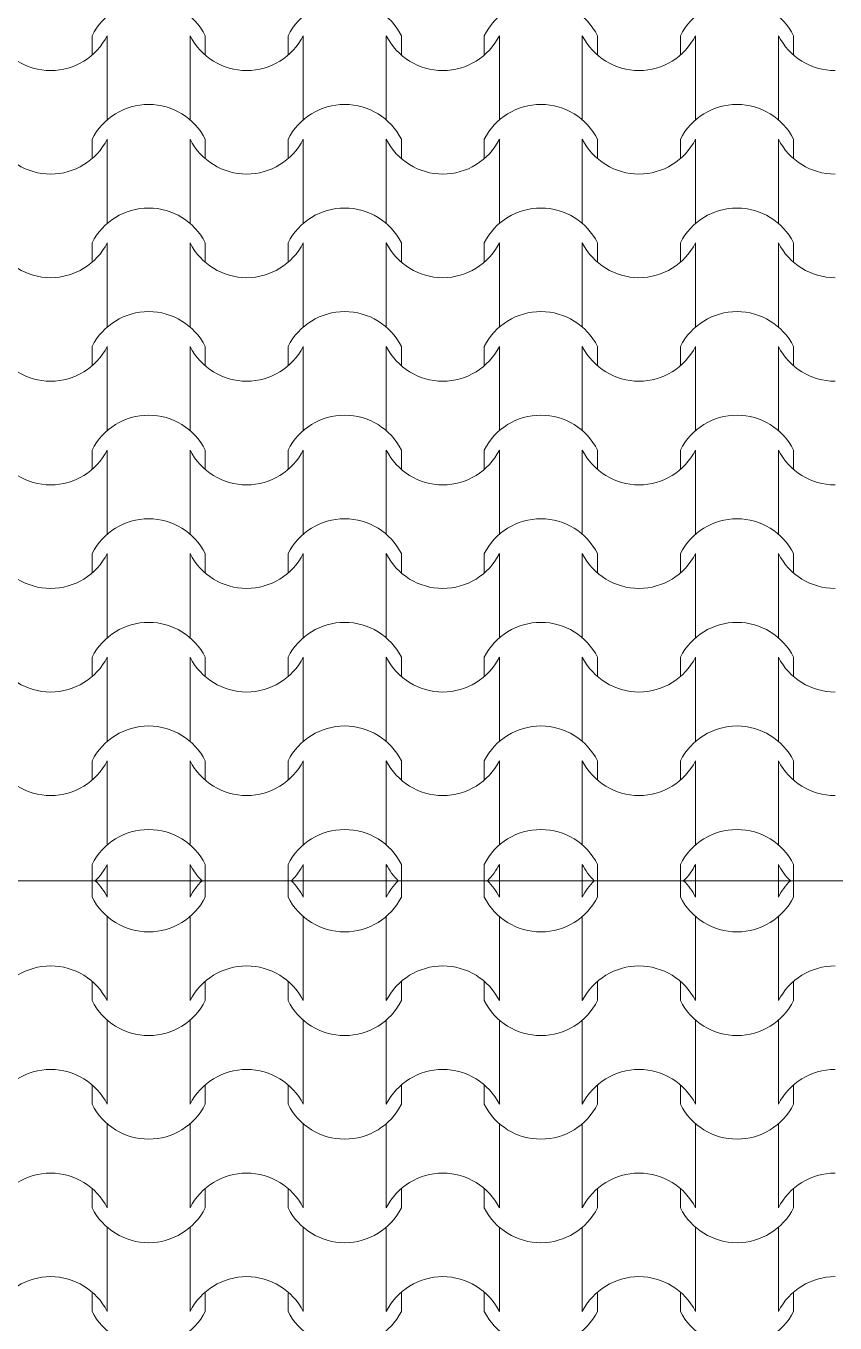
# Model space of a CAD drawing. Header units: feet. Extents: x 2791058 to 2855058, y -67651 to -26651.
# Drawn here: x 2823662 to 2826009, y -51507 to -47742 of the extents above; entities that cross this region are included whole.
import ezdxf

# ---------------------------------------------------------------- set-up
doc = ezdxf.new("R2010")
doc.units = ezdxf.units.FT
doc.header["$MEASUREMENT"] = 0
doc.layers.add('Structural - Bearing_Pen_No__1', color=7, linetype='Continuous', lineweight=0)
doc.layers.add('Structural - Bearing_Pen_No__62', color=7, linetype='Continuous', lineweight=0, true_color=0xaaaaaa)
doc.layers.add('Structural - Bearing_Pen_No__82', color=7, linetype='Continuous', lineweight=0, true_color=0xaaaaaa)

# ---------------------------------------------------------------- blocks, each defined once
blk = doc.blocks.new('*X5', base_point=(2247653.8, -76425))
at = {"layer": 'Structural - Bearing_Pen_No__62', "color": 253, "linetype": 'Continuous', "lineweight": 0, "true_color": 0xaaaaaa}
for p, q in [((2823853.6, -47826), (2823853.6, -47769.9)), ((2823897.6, -47891.9), (2823897.6, -47769.9)), ((2824138.1, -47891.9), (2824138.1, -47769.9)), ((2824182.1, -47826), (2824182.1, -47769.9)), ((2824422.6, -47826), (2824422.6, -47769.9)), ((2824466.6, -47891.9), (2824466.6, -47769.9)), ((2824707.1, -47891.9), (2824707.1, -47769.9)), ((2824751.1, -47826), (2824751.1, -47769.9)), ((2824991.6, -47826), (2824991.6, -47769.9)), ((2825035.6, -47891.9), (2825035.6, -47769.9)), ((2825276, -47891.9), (2825276, -47769.9)), ((2825320, -47826), (2825320, -47769.9)), ((2825560.5, -47826), (2825560.5, -47769.9)), ((2825604.5, -47891.9), (2825604.5, -47769.9)), ((2825845, -47891.9), (2825845, -47769.9)), ((2825889, -47826), (2825889, -47769.9)), ((2823897.6, -48013.8), (2823897.6, -47891.9)), ((2824138.1, -48013.8), (2824138.1, -47891.9)), ((2824466.6, -48013.8), (2824466.6, -47891.9)), ((2824707.1, -48013.8), (2824707.1, -47891.9)), ((2825035.6, -48013.8), (2825035.6, -47891.9)), ((2825276, -48013.8), (2825276, -47891.9)), ((2825604.5, -48013.8), (2825604.5, -47891.9)), ((2825845, -48013.8), (2825845, -47891.9)), ((2823853.6, -48126.7), (2823853.6, -48070.6)), ((2823897.6, -48192.6), (2823897.6, -48070.6)), ((2824138.1, -48192.6), (2824138.1, -48070.6)), ((2824182.1, -48126.7), (2824182.1, -48070.6)), ((2824422.6, -48126.7), (2824422.6, -48070.6)), ((2824466.6, -48192.6), (2824466.6, -48070.6)), ((2824707.1, -48192.6), (2824707.1, -48070.6)), ((2824751.1, -48126.7), (2824751.1, -48070.6)), ((2824991.6, -48126.7), (2824991.6, -48070.6)), ((2825035.6, -48192.6), (2825035.6, -48070.6)), ((2825276, -48192.6), (2825276, -48070.6)), ((2825320, -48126.7), (2825320, -48070.6)), ((2825560.5, -48126.7), (2825560.5, -48070.6)), ((2825604.5, -48192.6), (2825604.5, -48070.6)), ((2825845, -48192.6), (2825845, -48070.6)), ((2825889, -48126.7), (2825889, -48070.6)), ((2823897.6, -48314.5), (2823897.6, -48192.6)), ((2824138.1, -48314.5), (2824138.1, -48192.6)), ((2824466.6, -48314.5), (2824466.6, -48192.6)), ((2824707.1, -48314.5), (2824707.1, -48192.6)), ((2825035.6, -48314.5), (2825035.6, -48192.6)), ((2825276, -48314.5), (2825276, -48192.6)), ((2825604.5, -48314.5), (2825604.5, -48192.6)), ((2825845, -48314.5), (2825845, -48192.6)), ((2823853.6, -48427.4), (2823853.6, -48371.3)), ((2823897.6, -48493.2), (2823897.6, -48371.3)), ((2824138.1, -48493.2), (2824138.1, -48371.3)), ((2824182.1, -48427.4), (2824182.1, -48371.3)), ((2824422.6, -48427.4), (2824422.6, -48371.3)), ((2824466.6, -48493.2), (2824466.6, -48371.3)), ((2824707.1, -48493.2), (2824707.1, -48371.3)), ((2824751.1, -48427.4), (2824751.1, -48371.3)), ((2824991.6, -48427.4), (2824991.6, -48371.3)), ((2825035.6, -48493.2), (2825035.6, -48371.3)), ((2825276, -48493.2), (2825276, -48371.3)), ((2825320, -48427.4), (2825320, -48371.3)), ((2825560.5, -48427.4), (2825560.5, -48371.3)), ((2825604.5, -48493.2), (2825604.5, -48371.3)), ((2825845, -48493.2), (2825845, -48371.3)), ((2825889, -48427.4), (2825889, -48371.3)), ((2823897.6, -48615.2), (2823897.6, -48493.2)), ((2824138.1, -48615.2), (2824138.1, -48493.2)), ((2824466.6, -48615.2), (2824466.6, -48493.2)), ((2824707.1, -48615.2), (2824707.1, -48493.2)), ((2825035.6, -48615.2), (2825035.6, -48493.2)), ((2825276, -48615.2), (2825276, -48493.2)), ((2825604.5, -48615.2), (2825604.5, -48493.2)), ((2825845, -48615.2), (2825845, -48493.2)), ((2823853.6, -48728), (2823853.6, -48672)), ((2823897.6, -48793.9), (2823897.6, -48672)), ((2824138.1, -48793.9), (2824138.1, -48672)), ((2824182.1, -48728), (2824182.1, -48672)), ((2824422.6, -48728), (2824422.6, -48672)), ((2824466.6, -48793.9), (2824466.6, -48672)), ((2824707.1, -48793.9), (2824707.1, -48672)), ((2824751.1, -48728), (2824751.1, -48672)), ((2824991.6, -48728), (2824991.6, -48672)), ((2825035.6, -48793.9), (2825035.6, -48672)), ((2825276, -48793.9), (2825276, -48672)), ((2825320, -48728), (2825320, -48672)), ((2825560.5, -48728), (2825560.5, -48672)), ((2825604.5, -48793.9), (2825604.5, -48672)), ((2825845, -48793.9), (2825845, -48672)), ((2825889, -48728), (2825889, -48672)), ((2823897.6, -48915.8), (2823897.6, -48793.9)), ((2824138.1, -48915.8), (2824138.1, -48793.9)), ((2824466.6, -48915.8), (2824466.6, -48793.9)), ((2824707.1, -48915.8), (2824707.1, -48793.9)), ((2825035.6, -48915.8), (2825035.6, -48793.9)), ((2825276, -48915.8), (2825276, -48793.9)), ((2825604.5, -48915.8), (2825604.5, -48793.9)), ((2825845, -48915.8), (2825845, -48793.9)), ((2823853.6, -49028.7), (2823853.6, -48972.6)), ((2823897.6, -49094.6), (2823897.6, -48972.6)), ((2824138.1, -49094.6), (2824138.1, -48972.6)), ((2824182.1, -49028.7), (2824182.1, -48972.6)), ((2824422.6, -49028.7), (2824422.6, -48972.6)), ((2824466.6, -49094.6), (2824466.6, -48972.6)), ((2824707.1, -49094.6), (2824707.1, -48972.6)), ((2824751.1, -49028.7), (2824751.1, -48972.6)), ((2824991.6, -49028.7), (2824991.6, -48972.6)), ((2825035.6, -49094.6), (2825035.6, -48972.6)), ((2825276, -49094.6), (2825276, -48972.6)), ((2825320, -49028.7), (2825320, -48972.6)), ((2825560.5, -49028.7), (2825560.5, -48972.6)), ((2825604.5, -49094.6), (2825604.5, -48972.6)), ((2825845, -49094.6), (2825845, -48972.6)), ((2825889, -49028.7), (2825889, -48972.6)), ((2823897.6, -49216.5), (2823897.6, -49094.6)), ((2824138.1, -49216.5), (2824138.1, -49094.6)), ((2824466.6, -49216.5), (2824466.6, -49094.6)), ((2824707.1, -49216.5), (2824707.1, -49094.6)), ((2825035.6, -49216.5), (2825035.6, -49094.6)), ((2825276, -49216.5), (2825276, -49094.6)), ((2825604.5, -49216.5), (2825604.5, -49094.6)), ((2825845, -49216.5), (2825845, -49094.6)), ((2823853.6, -49329.4), (2823853.6, -49273.3)), ((2823897.6, -49395.2), (2823897.6, -49273.3)), ((2824138.1, -49395.2), (2824138.1, -49273.3)), ((2824182.1, -49329.4), (2824182.1, -49273.3)), ((2824422.6, -49329.4), (2824422.6, -49273.3)), ((2824466.6, -49395.2), (2824466.6, -49273.3)), ((2824707.1, -49395.2), (2824707.1, -49273.3)), ((2824751.1, -49329.4), (2824751.1, -49273.3)), ((2824991.6, -49329.4), (2824991.6, -49273.3)), ((2825035.6, -49395.2), (2825035.6, -49273.3)), ((2825276, -49395.2), (2825276, -49273.3)), ((2825320, -49329.4), (2825320, -49273.3)), ((2825560.5, -49329.4), (2825560.5, -49273.3)), ((2825604.5, -49395.2), (2825604.5, -49273.3)), ((2825845, -49395.2), (2825845, -49273.3)), ((2825889, -49329.4), (2825889, -49273.3)), ((2823897.6, -49517.2), (2823897.6, -49395.2)), ((2824138.1, -49517.2), (2824138.1, -49395.2)), ((2824466.6, -49517.2), (2824466.6, -49395.2)), ((2824707.1, -49517.2), (2824707.1, -49395.2)), ((2825035.6, -49517.2), (2825035.6, -49395.2)), ((2825276, -49517.2), (2825276, -49395.2)), ((2825604.5, -49517.2), (2825604.5, -49395.2)), ((2825845, -49517.2), (2825845, -49395.2)), ((2823853.6, -49630), (2823853.6, -49574)), ((2823897.6, -49695.9), (2823897.6, -49574)), ((2824138.1, -49695.9), (2824138.1, -49574)), ((2824182.1, -49630), (2824182.1, -49574)), ((2824422.6, -49630), (2824422.6, -49574)), ((2824466.6, -49695.9), (2824466.6, -49574)), ((2824707.1, -49695.9), (2824707.1, -49574)), ((2824751.1, -49630), (2824751.1, -49574)), ((2824991.6, -49630), (2824991.6, -49574)), ((2825035.6, -49695.9), (2825035.6, -49574)), ((2825276, -49695.9), (2825276, -49574)), ((2825320, -49630), (2825320, -49574)), ((2825560.5, -49630), (2825560.5, -49574)), ((2825604.5, -49695.9), (2825604.5, -49574)), ((2825845, -49695.9), (2825845, -49574)), ((2825889, -49630), (2825889, -49574)), ((2823897.6, -49817.9), (2823897.6, -49695.9)), ((2824138.1, -49817.9), (2824138.1, -49695.9)), ((2824466.6, -49817.9), (2824466.6, -49695.9)), ((2824707.1, -49817.9), (2824707.1, -49695.9)), ((2825035.6, -49817.9), (2825035.6, -49695.9)), ((2825276, -49817.9), (2825276, -49695.9)), ((2825604.5, -49817.9), (2825604.5, -49695.9)), ((2825845, -49817.9), (2825845, -49695.9)), ((2823853.6, -49930.7), (2823853.6, -49874.7)), ((2823897.6, -49996.6), (2823897.6, -49874.7)), ((2824138.1, -49996.6), (2824138.1, -49874.7)), ((2824182.1, -49930.7), (2824182.1, -49874.7)), ((2824422.6, -49930.7), (2824422.6, -49874.7)), ((2824466.6, -49996.6), (2824466.6, -49874.7)), ((2824707.1, -49996.6), (2824707.1, -49874.7)), ((2824751.1, -49930.7), (2824751.1, -49874.7)), ((2824991.6, -49930.7), (2824991.6, -49874.7)), ((2825035.6, -49996.6), (2825035.6, -49874.7)), ((2825276, -49996.6), (2825276, -49874.7)), ((2825320, -49930.7), (2825320, -49874.7)), ((2825560.5, -49930.7), (2825560.5, -49874.7)), ((2825604.5, -49996.6), (2825604.5, -49874.7)), ((2825845, -49996.6), (2825845, -49874.7)), ((2825889, -49930.7), (2825889, -49874.7)), ((2823897.6, -50118.5), (2823897.6, -49996.6)), ((2824138.1, -50118.5), (2824138.1, -49996.6)), ((2824466.6, -50118.5), (2824466.6, -49996.6)), ((2824707.1, -50118.5), (2824707.1, -49996.6)), ((2825035.6, -50118.5), (2825035.6, -49996.6)), ((2825276, -50118.5), (2825276, -49996.6)), ((2825604.5, -50118.5), (2825604.5, -49996.6)), ((2825845, -50118.5), (2825845, -49996.6)), ((2823853.6, -50222.7), (2823853.6, -50175.3)), ((2823897.6, -50222.7), (2823897.6, -50175.3)), ((2824138.1, -50222.7), (2824138.1, -50175.3)), ((2824182.1, -50222.7), (2824182.1, -50175.3)), ((2824422.6, -50222.7), (2824422.6, -50175.3)), ((2824466.6, -50222.7), (2824466.6, -50175.3)), ((2824707.1, -50222.7), (2824707.1, -50175.3)), ((2824751.1, -50222.7), (2824751.1, -50175.3)), ((2824991.6, -50222.7), (2824991.6, -50175.3)), ((2825035.6, -50222.7), (2825035.6, -50175.3)), ((2825276, -50222.7), (2825276, -50175.3)), ((2825320, -50222.7), (2825320, -50175.3)), ((2825560.5, -50222.7), (2825560.5, -50175.3)), ((2825604.5, -50222.7), (2825604.5, -50175.3)), ((2825845, -50222.7), (2825845, -50175.3)), ((2825889, -50222.7), (2825889, -50175.3))]:
    blk.add_line(p, q, dxfattribs=at)
for centre, radius, start, end in [((2824017.9, -47852.6), 183.9, 26.7044, 153.2956), ((2824586.8, -47852.6), 183.9, 26.7044, 153.2956), ((2825155.8, -47852.6), 183.9, 26.7044, 153.2956), ((2825724.8, -47852.6), 183.9, 26.7044, 153.2956), ((2823734, -47686), 184.9, 206.9885, 269.8295), ((2823732.9, -47686), 184.9, 270.1705, 333.0115), ((2824302.9, -47686), 184.9, 206.9885, 269.8295), ((2824301.8, -47686), 184.9, 270.1705, 333.0115), ((2824871.9, -47686), 184.9, 206.9885, 269.8295), ((2824870.8, -47686), 184.9, 270.1705, 333.0115), ((2825440.8, -47686), 184.9, 206.9885, 269.8295), ((2825439.7, -47686), 184.9, 270.1705, 333.0115), ((2826009.8, -47686), 184.9, 206.9885, 269.8295), ((2824017.9, -48153.2), 183.9, 26.7044, 153.2956), ((2824586.8, -48153.2), 183.9, 26.7044, 153.2956), ((2825155.8, -48153.2), 183.9, 26.7044, 153.2956), ((2825724.8, -48153.2), 183.9, 26.7044, 153.2956), ((2823734, -47986.7), 184.9, 206.9885, 269.8295), ((2823732.9, -47986.7), 184.9, 270.1705, 333.0115), ((2824302.9, -47986.7), 184.9, 206.9885, 269.8295), ((2824301.8, -47986.7), 184.9, 270.1705, 333.0115), ((2824871.9, -47986.7), 184.9, 206.9885, 269.8295), ((2824870.8, -47986.7), 184.9, 270.1705, 333.0115), ((2825440.8, -47986.7), 184.9, 206.9885, 269.8295), ((2825439.7, -47986.7), 184.9, 270.1705, 333.0115), ((2826009.8, -47986.7), 184.9, 206.9885, 269.8295), ((2824017.9, -48453.9), 183.9, 26.7044, 153.2956), ((2824586.8, -48453.9), 183.9, 26.7044, 153.2956), ((2825155.8, -48453.9), 183.9, 26.7044, 153.2956), ((2825724.8, -48453.9), 183.9, 26.7044, 153.2956), ((2823734, -48287.4), 184.9, 206.9885, 269.8295), ((2823732.9, -48287.4), 184.9, 270.1705, 333.0115), ((2824302.9, -48287.4), 184.9, 206.9885, 269.8295), ((2824301.8, -48287.4), 184.9, 270.1705, 333.0115), ((2824871.9, -48287.4), 184.9, 206.9885, 269.8295), ((2824870.8, -48287.4), 184.9, 270.1705, 333.0115), ((2825440.8, -48287.4), 184.9, 206.9885, 269.8295), ((2825439.7, -48287.4), 184.9, 270.1705, 333.0115), ((2826009.8, -48287.4), 184.9, 206.9885, 269.8295), ((2824017.9, -48754.6), 183.9, 26.7044, 153.2956), ((2824586.8, -48754.6), 183.9, 26.7044, 153.2956), ((2825155.8, -48754.6), 183.9, 26.7044, 153.2956), ((2825724.8, -48754.6), 183.9, 26.7044, 153.2956), ((2823734, -48588), 184.9, 206.9885, 269.8295), ((2823732.9, -48588), 184.9, 270.1705, 333.0115), ((2824302.9, -48588), 184.9, 206.9885, 269.8295), ((2824301.8, -48588), 184.9, 270.1705, 333.0115), ((2824871.9, -48588), 184.9, 206.9885, 269.8295), ((2824870.8, -48588), 184.9, 270.1705, 333.0115), ((2825440.8, -48588), 184.9, 206.9885, 269.8295), ((2825439.7, -48588), 184.9, 270.1705, 333.0115), ((2826009.8, -48588), 184.9, 206.9885, 269.8295), ((2824017.9, -49055.3), 183.9, 26.7044, 153.2956), ((2824586.8, -49055.3), 183.9, 26.7044, 153.2956), ((2825155.8, -49055.3), 183.9, 26.7044, 153.2956), ((2825724.8, -49055.3), 183.9, 26.7044, 153.2956), ((2823734, -48888.7), 184.9, 206.9885, 269.8295), ((2823732.9, -48888.7), 184.9, 270.1705, 333.0115), ((2824302.9, -48888.7), 184.9, 206.9885, 269.8295), ((2824301.8, -48888.7), 184.9, 270.1705, 333.0115), ((2824871.9, -48888.7), 184.9, 206.9885, 269.8295), ((2824870.8, -48888.7), 184.9, 270.1705, 333.0115), ((2825440.8, -48888.7), 184.9, 206.9885, 269.8295), ((2825439.7, -48888.7), 184.9, 270.1705, 333.0115), ((2826009.8, -48888.7), 184.9, 206.9885, 269.8295), ((2824017.9, -49355.9), 183.9, 26.7044, 153.2956), ((2824586.8, -49355.9), 183.9, 26.7044, 153.2956), ((2825155.8, -49355.9), 183.9, 26.7044, 153.2956), ((2825724.8, -49355.9), 183.9, 26.7044, 153.2956), ((2823734, -49189.4), 184.9, 206.9885, 269.8295), ((2823732.9, -49189.4), 184.9, 270.1705, 333.0115), ((2824302.9, -49189.4), 184.9, 206.9885, 269.8295), ((2824301.8, -49189.4), 184.9, 270.1705, 333.0115), ((2824871.9, -49189.4), 184.9, 206.9885, 269.8295), ((2824870.8, -49189.4), 184.9, 270.1705, 333.0115), ((2825440.8, -49189.4), 184.9, 206.9885, 269.8295), ((2825439.7, -49189.4), 184.9, 270.1705, 333.0115), ((2826009.8, -49189.4), 184.9, 206.9885, 269.8295), ((2824017.9, -49656.6), 183.9, 26.7044, 153.2956), ((2824586.8, -49656.6), 183.9, 26.7044, 153.2956), ((2825155.8, -49656.6), 183.9, 26.7044, 153.2956), ((2825724.8, -49656.6), 183.9, 26.7044, 153.2956), ((2823734, -49490.1), 184.9, 206.9885, 269.8295), ((2823732.9, -49490.1), 184.9, 270.1705, 333.0115), ((2824302.9, -49490.1), 184.9, 206.9885, 269.8295), ((2824301.8, -49490.1), 184.9, 270.1705, 333.0115), ((2824871.9, -49490.1), 184.9, 206.9885, 269.8295), ((2824870.8, -49490.1), 184.9, 270.1705, 333.0115), ((2825440.8, -49490.1), 184.9, 206.9885, 269.8295), ((2825439.7, -49490.1), 184.9, 270.1705, 333.0115), ((2826009.8, -49490.1), 184.9, 206.9885, 269.8295), ((2824017.9, -49957.3), 183.9, 26.7044, 153.2956), ((2824586.8, -49957.3), 183.9, 26.7044, 153.2956), ((2825155.8, -49957.3), 183.9, 26.7044, 153.2956), ((2825724.8, -49957.3), 183.9, 26.7044, 153.2956), ((2823734, -49790.7), 184.9, 206.9885, 269.8295), ((2823732.9, -49790.7), 184.9, 270.1705, 333.0115), ((2824302.9, -49790.7), 184.9, 206.9885, 269.8295), ((2824301.8, -49790.7), 184.9, 270.1705, 333.0115), ((2824871.9, -49790.7), 184.9, 206.9885, 269.8295), ((2824870.8, -49790.7), 184.9, 270.1705, 333.0115), ((2825440.8, -49790.7), 184.9, 206.9885, 269.8295), ((2825439.7, -49790.7), 184.9, 270.1705, 333.0115), ((2826009.8, -49790.7), 184.9, 206.9885, 269.8295), ((2824017.9, -50257.9), 183.9, 26.7044, 153.2956), ((2824586.8, -50257.9), 183.9, 26.7044, 153.2956), ((2825155.8, -50257.9), 183.9, 26.7044, 153.2956), ((2825724.8, -50257.9), 183.9, 26.7044, 153.2956), ((2823732.9, -50091.4), 184.9, 314.7673, 333.0115), ((2824302.9, -50091.4), 184.9, 206.9885, 225.2327), ((2824301.8, -50091.4), 184.9, 314.7673, 333.0115), ((2824871.9, -50091.4), 184.9, 206.9885, 225.2327), ((2824870.8, -50091.4), 184.9, 314.7673, 333.0115), ((2825440.8, -50091.4), 184.9, 206.9885, 225.2327), ((2825439.7, -50091.4), 184.9, 314.7673, 333.0115), ((2826009.8, -50091.4), 184.9, 206.9885, 225.2327)]:
    blk.add_arc(centre, radius, start, end, dxfattribs=at)
blk = doc.blocks.new('Fill_3', base_point=(2247653.8, -74425))
at = {"layer": 'Structural - Bearing_Pen_No__1', "color": 7, "linetype": 'Continuous', "lineweight": 0}
blk.add_line((2821166.5, -50222.7), (2837066.5, -50222.7), dxfattribs=at)
at = {"layer": 'Structural - Bearing_Pen_No__62', "color": 253, "linetype": 'Continuous', "lineweight": 0, "true_color": 0xaaaaaa}
blk.add_blockref('*X5', (2247653.8, -76425), dxfattribs=at)
blk = doc.blocks.new('*X7', base_point=(2247653.8, -76425))
at = {"layer": 'Structural - Bearing_Pen_No__62', "color": 253, "linetype": 'Continuous', "lineweight": 0, "true_color": 0xaaaaaa}
for p, q in [((2823853.6, -50222.7), (2823853.6, -50270.1)), ((2823897.6, -50222.7), (2823897.6, -50270.1)), ((2824138.1, -50222.7), (2824138.1, -50270.1)), ((2824182.1, -50222.7), (2824182.1, -50270.1)), ((2824422.6, -50222.7), (2824422.6, -50270.1)), ((2824466.6, -50222.7), (2824466.6, -50270.1)), ((2824707.1, -50222.7), (2824707.1, -50270.1)), ((2824751.1, -50222.7), (2824751.1, -50270.1)), ((2824991.6, -50222.7), (2824991.6, -50270.1)), ((2825035.6, -50222.7), (2825035.6, -50270.1)), ((2825276, -50222.7), (2825276, -50270.1)), ((2825320, -50222.7), (2825320, -50270.1)), ((2825560.5, -50222.7), (2825560.5, -50270.1)), ((2825604.5, -50222.7), (2825604.5, -50270.1)), ((2825845, -50222.7), (2825845, -50270.1)), ((2825889, -50222.7), (2825889, -50270.1)), ((2823897.6, -50326.9), (2823897.6, -50448.8)), ((2824138.1, -50326.9), (2824138.1, -50448.8)), ((2824466.6, -50326.9), (2824466.6, -50448.8)), ((2824707.1, -50326.9), (2824707.1, -50448.8)), ((2825035.6, -50326.9), (2825035.6, -50448.8)), ((2825276, -50326.9), (2825276, -50448.8)), ((2825604.5, -50326.9), (2825604.5, -50448.8)), ((2825845, -50326.9), (2825845, -50448.8)), ((2823897.6, -50448.8), (2823897.6, -50570.7)), ((2824138.1, -50448.8), (2824138.1, -50570.7)), ((2824466.6, -50448.8), (2824466.6, -50570.7)), ((2824707.1, -50448.8), (2824707.1, -50570.7)), ((2825035.6, -50448.8), (2825035.6, -50570.7)), ((2825276, -50448.8), (2825276, -50570.7)), ((2825604.5, -50448.8), (2825604.5, -50570.7)), ((2825845, -50448.8), (2825845, -50570.7)), ((2823853.6, -50514.7), (2823853.6, -50570.7)), ((2824182.1, -50514.7), (2824182.1, -50570.7)), ((2824422.6, -50514.7), (2824422.6, -50570.7)), ((2824751.1, -50514.7), (2824751.1, -50570.7)), ((2824991.6, -50514.7), (2824991.6, -50570.7)), ((2825320, -50514.7), (2825320, -50570.7)), ((2825560.5, -50514.7), (2825560.5, -50570.7)), ((2825889, -50514.7), (2825889, -50570.7)), ((2823897.6, -50627.5), (2823897.6, -50749.5)), ((2824138.1, -50627.5), (2824138.1, -50749.5)), ((2824466.6, -50627.5), (2824466.6, -50749.5)), ((2824707.1, -50627.5), (2824707.1, -50749.5)), ((2825035.6, -50627.5), (2825035.6, -50749.5)), ((2825276, -50627.5), (2825276, -50749.5)), ((2825604.5, -50627.5), (2825604.5, -50749.5)), ((2825845, -50627.5), (2825845, -50749.5)), ((2823897.6, -50749.5), (2823897.6, -50871.4)), ((2824138.1, -50749.5), (2824138.1, -50871.4)), ((2824466.6, -50749.5), (2824466.6, -50871.4)), ((2824707.1, -50749.5), (2824707.1, -50871.4)), ((2825035.6, -50749.5), (2825035.6, -50871.4)), ((2825276, -50749.5), (2825276, -50871.4)), ((2825604.5, -50749.5), (2825604.5, -50871.4)), ((2825845, -50749.5), (2825845, -50871.4)), ((2823853.6, -50815.4), (2823853.6, -50871.4)), ((2824182.1, -50815.4), (2824182.1, -50871.4)), ((2824422.6, -50815.4), (2824422.6, -50871.4)), ((2824751.1, -50815.4), (2824751.1, -50871.4)), ((2824991.6, -50815.4), (2824991.6, -50871.4)), ((2825320, -50815.4), (2825320, -50871.4)), ((2825560.5, -50815.4), (2825560.5, -50871.4)), ((2825889, -50815.4), (2825889, -50871.4)), ((2823897.6, -50928.2), (2823897.6, -51050.1)), ((2824138.1, -50928.2), (2824138.1, -51050.1)), ((2824466.6, -50928.2), (2824466.6, -51050.1)), ((2824707.1, -50928.2), (2824707.1, -51050.1)), ((2825035.6, -50928.2), (2825035.6, -51050.1)), ((2825276, -50928.2), (2825276, -51050.1)), ((2825604.5, -50928.2), (2825604.5, -51050.1)), ((2825845, -50928.2), (2825845, -51050.1)), ((2823897.6, -51050.1), (2823897.6, -51172.1)), ((2824138.1, -51050.1), (2824138.1, -51172.1)), ((2824466.6, -51050.1), (2824466.6, -51172.1)), ((2824707.1, -51050.1), (2824707.1, -51172.1)), ((2825035.6, -51050.1), (2825035.6, -51172.1)), ((2825276, -51050.1), (2825276, -51172.1)), ((2825604.5, -51050.1), (2825604.5, -51172.1)), ((2825845, -51050.1), (2825845, -51172.1)), ((2823853.6, -51116), (2823853.6, -51172.1)), ((2824182.1, -51116), (2824182.1, -51172.1)), ((2824422.6, -51116), (2824422.6, -51172.1)), ((2824751.1, -51116), (2824751.1, -51172.1)), ((2824991.6, -51116), (2824991.6, -51172.1)), ((2825320, -51116), (2825320, -51172.1)), ((2825560.5, -51116), (2825560.5, -51172.1)), ((2825889, -51116), (2825889, -51172.1)), ((2823897.6, -51228.9), (2823897.6, -51350.8)), ((2824138.1, -51228.9), (2824138.1, -51350.8)), ((2824466.6, -51228.9), (2824466.6, -51350.8)), ((2824707.1, -51228.9), (2824707.1, -51350.8)), ((2825035.6, -51228.9), (2825035.6, -51350.8)), ((2825276, -51228.9), (2825276, -51350.8)), ((2825604.5, -51228.9), (2825604.5, -51350.8)), ((2825845, -51228.9), (2825845, -51350.8)), ((2823897.6, -51350.8), (2823897.6, -51472.8)), ((2824138.1, -51350.8), (2824138.1, -51472.8)), ((2824466.6, -51350.8), (2824466.6, -51472.8)), ((2824707.1, -51350.8), (2824707.1, -51472.8)), ((2825035.6, -51350.8), (2825035.6, -51472.8)), ((2825276, -51350.8), (2825276, -51472.8)), ((2825604.5, -51350.8), (2825604.5, -51472.8)), ((2825845, -51350.8), (2825845, -51472.8)), ((2823853.6, -51416.7), (2823853.6, -51472.8)), ((2824182.1, -51416.7), (2824182.1, -51472.8)), ((2824422.6, -51416.7), (2824422.6, -51472.8)), ((2824751.1, -51416.7), (2824751.1, -51472.8)), ((2824991.6, -51416.7), (2824991.6, -51472.8)), ((2825320, -51416.7), (2825320, -51472.8)), ((2825560.5, -51416.7), (2825560.5, -51472.8)), ((2825889, -51416.7), (2825889, -51472.8))]:
    blk.add_line(p, q, dxfattribs=at)
for centre, radius, start, end in [((2823732.9, -50354), 184.9, 26.9885, 45.2327), ((2824302.9, -50354), 184.9, 134.7673, 153.0115), ((2824301.8, -50354), 184.9, 26.9885, 45.2327), ((2824871.9, -50354), 184.9, 134.7673, 153.0115), ((2824870.8, -50354), 184.9, 26.9885, 45.2327), ((2825440.8, -50354), 184.9, 134.7673, 153.0115), ((2825439.7, -50354), 184.9, 26.9885, 45.2327), ((2826009.8, -50354), 184.9, 134.7673, 153.0115), ((2824017.9, -50187.4), 183.9, 206.7044, 333.2956), ((2824586.8, -50187.4), 183.9, 206.7044, 333.2956), ((2825155.8, -50187.4), 183.9, 206.7044, 333.2956), ((2825724.8, -50187.4), 183.9, 206.7044, 333.2956), ((2823734, -50654.7), 184.9, 90.1705, 153.0115), ((2823732.9, -50654.7), 184.9, 26.9885, 89.8295), ((2824302.9, -50654.7), 184.9, 90.1705, 153.0115), ((2824301.8, -50654.7), 184.9, 26.9885, 89.8295), ((2824871.9, -50654.7), 184.9, 90.1705, 153.0115), ((2824870.8, -50654.7), 184.9, 26.9885, 89.8295), ((2825440.8, -50654.7), 184.9, 90.1705, 153.0115), ((2825439.7, -50654.7), 184.9, 26.9885, 89.8295), ((2826009.8, -50654.7), 184.9, 90.1705, 153.0115), ((2824017.9, -50488.1), 183.9, 206.7044, 333.2956), ((2824586.8, -50488.1), 183.9, 206.7044, 333.2956), ((2825155.8, -50488.1), 183.9, 206.7044, 333.2956), ((2825724.8, -50488.1), 183.9, 206.7044, 333.2956), ((2823734, -50955.3), 184.9, 90.1705, 153.0115), ((2823732.9, -50955.3), 184.9, 26.9885, 89.8295), ((2824302.9, -50955.3), 184.9, 90.1705, 153.0115), ((2824301.8, -50955.3), 184.9, 26.9885, 89.8295), ((2824871.9, -50955.3), 184.9, 90.1705, 153.0115), ((2824870.8, -50955.3), 184.9, 26.9885, 89.8295), ((2825440.8, -50955.3), 184.9, 90.1705, 153.0115), ((2825439.7, -50955.3), 184.9, 26.9885, 89.8295), ((2826009.8, -50955.3), 184.9, 90.1705, 153.0115), ((2824017.9, -50788.8), 183.9, 206.7044, 333.2956), ((2824586.8, -50788.8), 183.9, 206.7044, 333.2956), ((2825155.8, -50788.8), 183.9, 206.7044, 333.2956), ((2825724.8, -50788.8), 183.9, 206.7044, 333.2956), ((2823734, -51256), 184.9, 90.1705, 153.0115), ((2823732.9, -51256), 184.9, 26.9885, 89.8295), ((2824302.9, -51256), 184.9, 90.1705, 153.0115), ((2824301.8, -51256), 184.9, 26.9885, 89.8295), ((2824871.9, -51256), 184.9, 90.1705, 153.0115), ((2824870.8, -51256), 184.9, 26.9885, 89.8295), ((2825440.8, -51256), 184.9, 90.1705, 153.0115), ((2825439.7, -51256), 184.9, 26.9885, 89.8295), ((2826009.8, -51256), 184.9, 90.1705, 153.0115), ((2824017.9, -51089.5), 183.9, 206.7044, 333.2956), ((2824586.8, -51089.5), 183.9, 206.7044, 333.2956), ((2825155.8, -51089.5), 183.9, 206.7044, 333.2956), ((2825724.8, -51089.5), 183.9, 206.7044, 333.2956), ((2823734, -51556.7), 184.9, 90.1705, 153.0115), ((2823732.9, -51556.7), 184.9, 26.9885, 89.8295), ((2824302.9, -51556.7), 184.9, 90.1705, 153.0115), ((2824301.8, -51556.7), 184.9, 26.9885, 89.8295), ((2824871.9, -51556.7), 184.9, 90.1705, 153.0115), ((2824870.8, -51556.7), 184.9, 26.9885, 89.8295), ((2825440.8, -51556.7), 184.9, 90.1705, 153.0115), ((2825439.7, -51556.7), 184.9, 26.9885, 89.8295), ((2826009.8, -51556.7), 184.9, 90.1705, 153.0115), ((2824017.9, -51390.1), 183.9, 206.7044, 333.2956), ((2824586.8, -51390.1), 183.9, 206.7044, 333.2956), ((2825155.8, -51390.1), 183.9, 206.7044, 333.2956), ((2825724.8, -51390.1), 183.9, 206.7044, 333.2956)]:
    blk.add_arc(centre, radius, start, end, dxfattribs=at)
blk = doc.blocks.new('Fill_4', base_point=(2247653.8, -74425))
at = {"layer": 'Structural - Bearing_Pen_No__1', "color": 7, "linetype": 'Continuous', "lineweight": 0}
blk.add_line((2821166.5, -50222.7), (2837066.5, -50222.7), dxfattribs=at)
at = {"layer": 'Structural - Bearing_Pen_No__62', "color": 253, "linetype": 'Continuous', "lineweight": 0, "true_color": 0xaaaaaa}
blk.add_blockref('*X7', (2247653.8, -76425), dxfattribs=at)

msp = doc.modelspace()

# ---------------------------------------------------------------- block references
at = {"layer": 'Structural - Bearing_Pen_No__62', "color": 253, "linetype": 'Continuous', "lineweight": 0, "true_color": 0xaaaaaa}
for name in ['Fill_3', 'Fill_4']:
    msp.add_blockref(name, (2247653.8, -74425), dxfattribs=at)
at = {"layer": 'Structural - Bearing_Pen_No__82', "color": 253, "linetype": 'Continuous', "lineweight": 0, "true_color": 0xaaaaaa, "rotation": 359.9999999999999}
for name in ['Fill_3', 'Fill_4']:
    msp.add_blockref(name, (2247653.8, -74425), dxfattribs=at)

doc.saveas('drawing.dxf')
